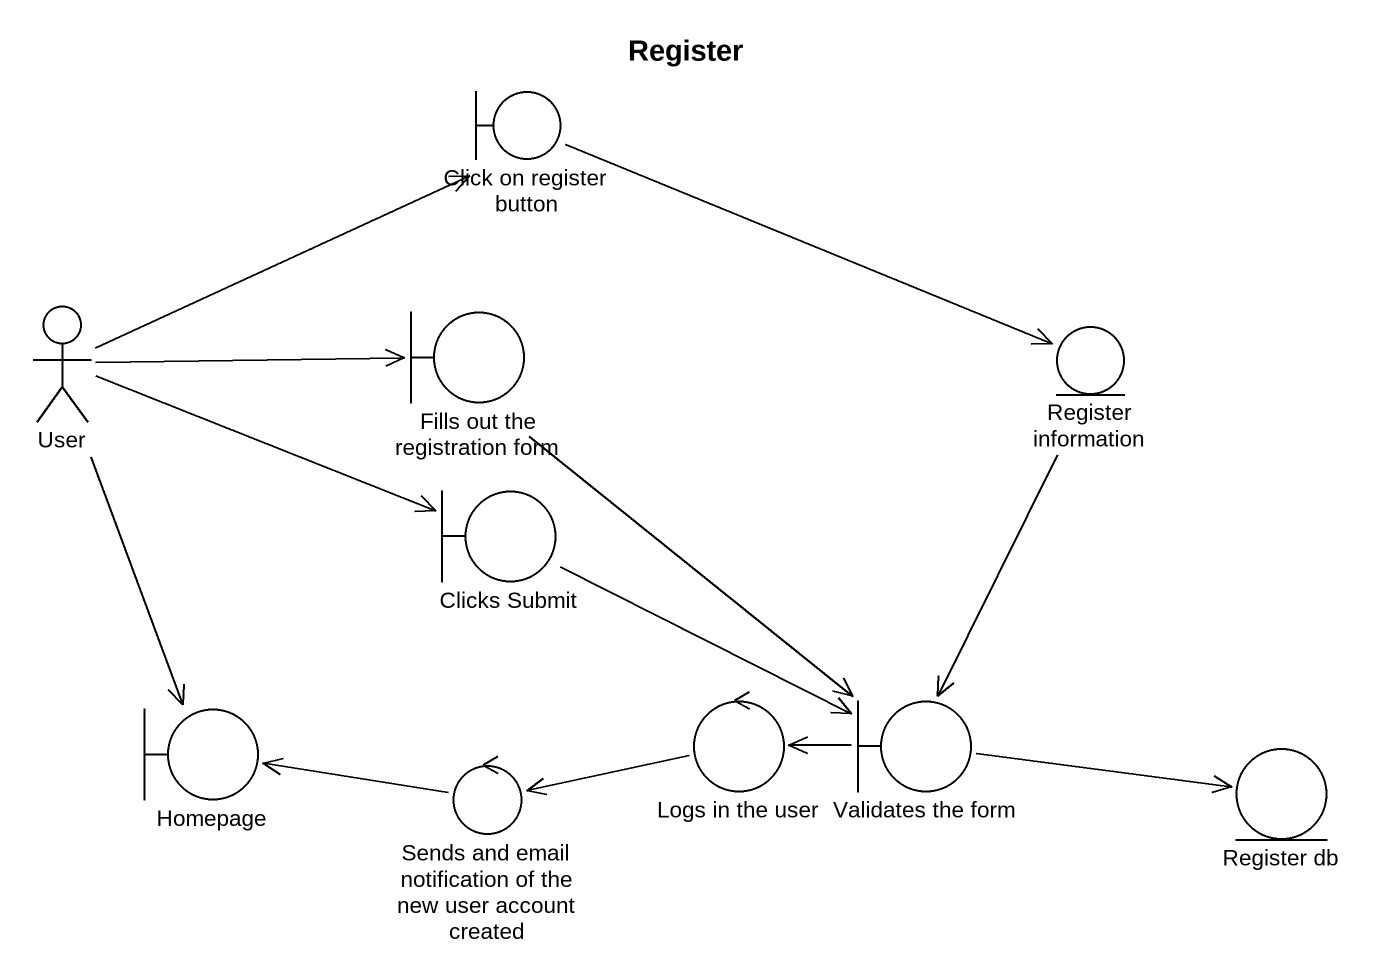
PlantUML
@startuml
title Register
boundary "Click on register button" as Click_on_register_button
actor User
boundary "Fills out the registration form" as Fills_out_the_registration
entity "Register information" as Register_information
boundary "Clicks Submit" as Clicks_Submit
boundary Homepage
control "Logs in the user" as Logs_in_the_user
boundary "Validates the form" as Validates_the_form
control "Sends and email notification of the new user account created" as Sends_and_email
entity "Register db" as Register_db
Click_on_register_button -right-> Register_information
User -right-> Click_on_register_button
User -right-> Fills_out_the_registration
User -right-> Clicks_Submit
User --> Homepage
Fills_out_the_registration --> Validates_the_form
Register_information --> Validates_the_form
Clicks_Submit -right-> Validates_the_form
Logs_in_the_user -left-> Sends_and_email
Validates_the_form -left-> Logs_in_the_user
Validates_the_form -right-> Register_db
Sends_and_email -left-> Homepage
@enduml
